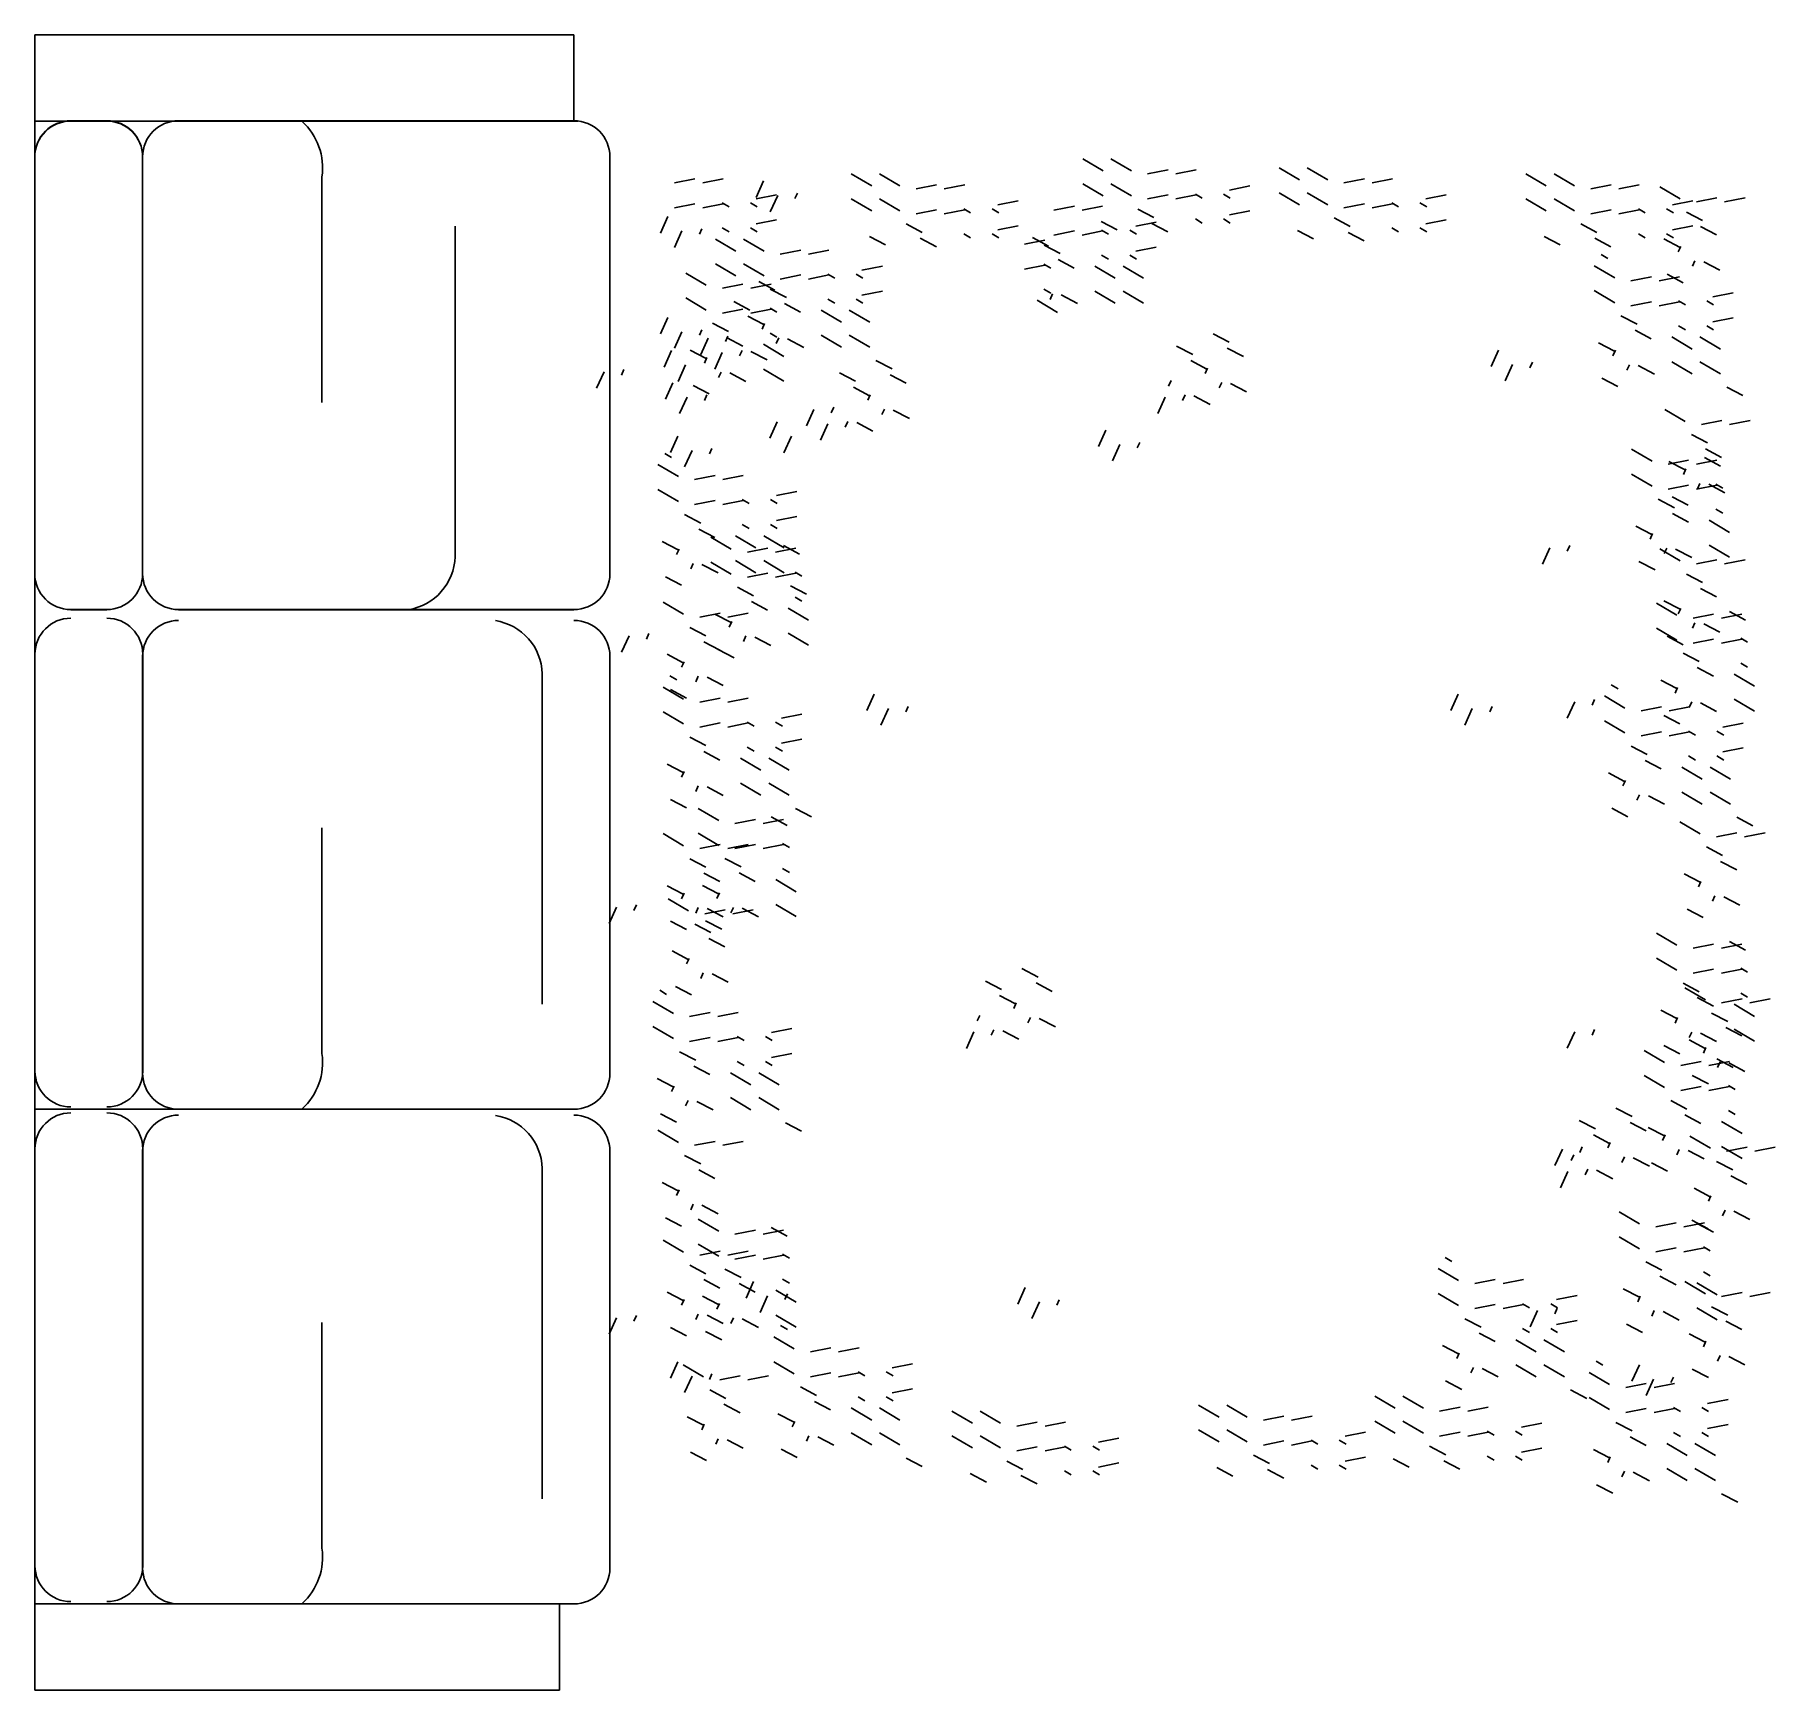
# Model space of a CAD drawing. Header units: metres. Extents: x 0.02 to 2.45, y 0.03 to 2.33.
import ezdxf

# ---------------------------------------------------------------- set-up
doc = ezdxf.new("R2010")
doc.units = ezdxf.units.M

msp = doc.modelspace()

# ---------------------------------------------------------------- linework, layer by layer
for p, q in [((0.025, 2.3339), (0.775, 2.3339)), ((0.025, 2.3339), (0.025, 1.5843)), ((0.775, 2.3339), (0.775, 2.2143)), ((0.025, 2.2139), (0.7809, 2.2139)), ((0.075, 2.2143), (0.125, 2.2143)), ((0.075, 2.2139), (0.125, 2.2139)), ((0.225, 2.2143), (0.775, 2.2143)), ((0.175, 2.1643), (0.175, 1.5843)), ((0.175, 2.1643), (0.175, 1.5843)), ((0.825, 2.1643), (0.825, 1.5843)), ((1.5114, 2.1445), (1.4829, 2.1612)), ((1.5506, 2.1445), (1.5221, 2.1612)), ((0.4244, 2.1363), (0.4244, 1.8224)), ((0.9149, 2.1279), (0.9433, 2.1335)), ((0.9541, 2.1279), (0.9825, 2.1335)), ((1.0284, 2.1078), (1.0388, 2.1307)), ((1.1892, 2.1238), (1.1608, 2.1406)), ((1.2284, 2.1238), (1.2, 2.1406)), ((1.5731, 2.1403), (1.6016, 2.1459)), ((1.6123, 2.1403), (1.6408, 2.1459)), ((1.7845, 2.1321), (1.756, 2.1488)), ((1.8237, 2.1321), (1.7952, 2.1488)), ((1.8462, 2.1279), (1.8747, 2.1335)), ((1.8854, 2.1279), (1.9139, 2.1335)), ((2.1276, 2.1238), (2.0992, 2.1406)), ((2.1668, 2.1238), (2.1384, 2.1406)), ((1.0286, 2.1056), (1.057, 2.1112)), ((1.048, 2.0877), (1.0584, 2.1106)), ((1.0825, 2.106), (1.086, 2.1136)), ((1.251, 2.1197), (1.2794, 2.1252)), ((1.2902, 2.1197), (1.3186, 2.1252)), ((1.5114, 2.1098), (1.4829, 2.1265)), ((1.5506, 2.1098), (1.5221, 2.1265)), ((1.5731, 2.1056), (1.6016, 2.1112)), ((1.6123, 2.1056), (1.6408, 2.1112)), ((1.6489, 2.1068), (1.6395, 2.1124)), ((1.6881, 2.1068), (1.6787, 2.1124)), ((1.6868, 2.118), (1.7153, 2.1236)), ((1.7845, 2.0974), (1.756, 2.1142)), ((1.8237, 2.0974), (1.7952, 2.1142)), ((1.9599, 2.1056), (1.9884, 2.1112)), ((2.1894, 2.1197), (2.2178, 2.1252)), ((2.2286, 2.1197), (2.257, 2.1252)), ((2.3139, 2.1057), (2.2854, 2.1224)), ((2.3364, 2.1015), (2.3648, 2.1071)), ((2.3756, 2.1015), (2.4041, 2.1071)), ((0.9149, 2.0933), (0.9433, 2.0988)), ((0.9541, 2.0933), (0.9825, 2.0988)), ((0.9907, 2.0944), (0.9812, 2.1)), ((1.0299, 2.0944), (1.0204, 2.1)), ((1.1892, 2.0892), (1.1608, 2.1059)), ((1.2284, 2.0892), (1.2, 2.1059)), ((1.251, 2.085), (1.2794, 2.0906)), ((1.2902, 2.085), (1.3186, 2.0906)), ((1.3268, 2.0862), (1.3173, 2.0918)), ((1.366, 2.0862), (1.3566, 2.0918)), ((1.3647, 2.0973), (1.3931, 2.1029)), ((1.4428, 2.0901), (1.4712, 2.0957)), ((1.482, 2.0901), (1.5104, 2.0957)), ((1.5593, 2.0915), (1.5817, 2.0797)), ((1.6868, 2.0833), (1.7153, 2.0889)), ((1.8462, 2.0933), (1.8747, 2.0988)), ((1.8854, 2.0933), (1.9139, 2.0988)), ((1.922, 2.0944), (1.9126, 2.1)), ((1.9613, 2.0944), (1.9518, 2.1)), ((2.1276, 2.0892), (2.0992, 2.1059)), ((2.1668, 2.0892), (2.1384, 2.1059)), ((2.1894, 2.085), (2.2178, 2.0906)), ((2.2286, 2.085), (2.257, 2.0906)), ((2.2652, 2.0862), (2.2557, 2.0918)), ((2.3044, 2.0862), (2.2949, 2.0918)), ((2.3031, 2.0973), (2.3315, 2.1029)), ((2.3226, 2.0873), (2.345, 2.0756)), ((0.6098, 1.608), (0.6098, 2.0677)), ((0.8953, 2.0582), (0.9057, 2.0811)), ((0.9149, 2.0382), (0.9253, 2.0611)), ((0.9495, 2.0564), (0.9529, 2.0641)), ((0.9907, 2.0598), (0.9812, 2.0653)), ((1.0299, 2.0598), (1.0204, 2.0653)), ((1.0286, 2.0709), (1.057, 2.0765)), ((1.2372, 2.0708), (1.2596, 2.0591)), ((1.3647, 2.0627), (1.3931, 2.0683)), ((1.4428, 2.0554), (1.4712, 2.061)), ((1.482, 2.0554), (1.5104, 2.061)), ((1.5084, 2.0741), (1.5308, 2.0624)), ((1.5186, 2.0566), (1.5091, 2.0622)), ((1.5578, 2.0566), (1.5483, 2.0622)), ((1.5565, 2.0677), (1.5849, 2.0733)), ((1.5789, 2.0714), (1.6013, 2.0597)), ((1.6489, 2.0721), (1.6395, 2.0777)), ((1.6881, 2.0721), (1.6787, 2.0777)), ((1.7815, 2.0617), (1.8039, 2.05)), ((1.8324, 2.0791), (1.8548, 2.0674)), ((1.852, 2.0591), (1.8744, 2.0473)), ((1.922, 2.0598), (1.9126, 2.0653)), ((1.9613, 2.0598), (1.9518, 2.0653)), ((1.9599, 2.0709), (1.9884, 2.0765)), ((2.1755, 2.0708), (2.1979, 2.0591)), ((2.3031, 2.0627), (2.3315, 2.0683)), ((2.3422, 2.0673), (2.3646, 2.0556)), ((1.0002, 2.033), (0.9717, 2.0498)), ((1.0394, 2.033), (1.0109, 2.0498)), ((1.0619, 2.0289), (1.0904, 2.0345)), ((1.1012, 2.0289), (1.1296, 2.0345)), ((1.1862, 2.0535), (1.2086, 2.0418)), ((1.2568, 2.0508), (1.2792, 2.0391)), ((1.3268, 2.0515), (1.3173, 2.0571)), ((1.366, 2.0515), (1.3566, 2.0571)), ((1.4017, 2.0427), (1.4301, 2.0483)), ((1.4128, 2.0518), (1.4352, 2.0401)), ((1.4289, 2.0412), (1.4513, 2.0295)), ((1.5565, 2.0331), (1.5849, 2.0387)), ((2.1246, 2.0535), (2.147, 2.0418)), ((2.1951, 2.0508), (2.2175, 2.0391)), ((2.2652, 2.0515), (2.2557, 2.0571)), ((2.2912, 2.05), (2.3137, 2.0382)), ((2.3044, 2.0515), (2.2949, 2.0571)), ((2.3113, 2.0319), (2.3147, 2.0395)), ((1.0002, 1.9984), (0.9717, 2.0151)), ((1.0394, 1.9984), (1.0109, 2.0151)), ((1.1756, 2.0065), (1.2041, 2.0121)), ((1.4017, 2.0081), (1.4301, 2.0136)), ((1.4383, 2.0092), (1.4288, 2.0148)), ((1.4485, 2.0212), (1.471, 2.0095)), ((1.5281, 1.9952), (1.4996, 2.0119)), ((1.5186, 2.0219), (1.5091, 2.0275)), ((1.5673, 1.9952), (1.5389, 2.0119)), ((1.5578, 2.0219), (1.5483, 2.0275)), ((2.2228, 1.9959), (2.1944, 2.0126)), ((2.2133, 2.0226), (2.2039, 2.0282)), ((2.3309, 2.0119), (2.3343, 2.0195)), ((2.3466, 2.0181), (2.369, 2.0064)), ((0.9591, 1.9857), (0.9306, 2.0024)), ((0.9816, 1.9815), (1.0101, 1.9871)), ((1.0209, 1.9815), (1.0493, 1.9871)), ((1.032, 1.9906), (1.0544, 1.9788)), ((1.0619, 1.9942), (1.0904, 1.9998)), ((1.1012, 1.9942), (1.1296, 1.9998)), ((1.1377, 1.9954), (1.1283, 2.001)), ((1.177, 1.9954), (1.1675, 2.001)), ((2.2454, 1.9917), (2.2738, 1.9973)), ((2.2846, 1.9917), (2.313, 1.9973)), ((2.2957, 2.0008), (2.3181, 1.989)), ((0.9591, 1.951), (0.9306, 1.9678)), ((0.9972, 1.9627), (1.0196, 1.951)), ((1.0481, 1.98), (1.0705, 1.9683)), ((1.1377, 1.9607), (1.1283, 1.9663)), ((1.177, 1.9607), (1.1675, 1.9663)), ((1.1756, 1.9719), (1.2041, 1.9775)), ((1.4478, 1.9478), (1.4193, 1.9646)), ((1.4383, 1.9746), (1.4288, 1.9802)), ((1.4373, 1.9658), (1.4407, 1.9734)), ((1.453, 1.972), (1.4754, 1.9603)), ((1.5281, 1.9605), (1.4996, 1.9773)), ((1.5673, 1.9605), (1.5389, 1.9773)), ((2.2228, 1.9612), (2.1944, 1.978)), ((2.2454, 1.9571), (2.2738, 1.9626)), ((2.2846, 1.9571), (2.313, 1.9626)), ((2.3212, 1.9582), (2.3117, 1.9638)), ((2.3604, 1.9582), (2.3509, 1.9638)), ((2.3591, 1.9694), (2.3875, 1.975)), ((0.8953, 1.9179), (0.9057, 1.9408)), ((0.9816, 1.9469), (1.0101, 1.9524)), ((1.0168, 1.9427), (1.0392, 1.9309)), ((1.0209, 1.9469), (1.0493, 1.9524)), ((1.0574, 1.948), (1.048, 1.9536)), ((1.0677, 1.96), (1.0901, 1.9483)), ((1.1472, 1.934), (1.1188, 1.9507)), ((1.1864, 1.934), (1.158, 1.9507)), ((2.2315, 1.9429), (2.2539, 1.9312)), ((2.3591, 1.9347), (2.3875, 1.9403)), ((0.9149, 1.8979), (0.9253, 1.9208)), ((0.9495, 1.9161), (0.9529, 1.9237)), ((0.9678, 1.9327), (0.9902, 1.921)), ((0.9859, 1.9072), (0.9893, 1.9149)), ((1.0368, 1.9246), (1.0403, 1.9322)), ((1.0574, 1.9134), (1.048, 1.9189)), ((1.1472, 1.8993), (1.1188, 1.9161)), ((1.1864, 1.8993), (1.158, 1.9161)), ((1.6643, 1.9181), (1.6867, 1.9064)), ((2.2511, 1.9229), (2.2735, 1.9111)), ((2.3307, 1.8968), (2.3022, 1.9136)), ((2.3212, 1.9236), (2.3117, 1.9291)), ((2.3699, 1.8968), (2.3414, 1.9136)), ((2.3604, 1.9236), (2.3509, 1.9291)), ((0.9004, 1.8717), (0.9108, 1.8946)), ((0.9365, 1.8953), (0.9589, 1.8836)), ((0.9513, 1.889), (0.9617, 1.9119)), ((0.971, 1.869), (0.9813, 1.8919)), ((0.9874, 1.9127), (1.0098, 1.9009)), ((1.0055, 1.8872), (1.0089, 1.8948)), ((1.0212, 1.8935), (1.0436, 1.8817)), ((1.0669, 1.8866), (1.0385, 1.9034)), ((1.0564, 1.9045), (1.0599, 1.9122)), ((1.0721, 1.9108), (1.0946, 1.8991)), ((1.6134, 1.9008), (1.6358, 1.8891)), ((1.6839, 1.8981), (1.7063, 1.8864)), ((2.0508, 1.8725), (2.0611, 1.8954)), ((2.2002, 1.9055), (2.2226, 1.8938)), ((2.2202, 1.8874), (2.2237, 1.8951)), ((0.8066, 1.8423), (0.817, 1.8652)), ((0.8411, 1.8605), (0.8446, 1.8681)), ((0.92, 1.8517), (0.9304, 1.8746)), ((0.9565, 1.8772), (0.96, 1.8849)), ((0.9761, 1.8572), (0.9796, 1.8648)), ((1.0669, 1.852), (1.0385, 1.8687)), ((1.1951, 1.881), (1.2175, 1.8692)), ((1.633, 1.8808), (1.6554, 1.869)), ((1.653, 1.8627), (1.6565, 1.8703)), ((2.0704, 1.8525), (2.0807, 1.8754)), ((2.1049, 1.8707), (2.1084, 1.8783)), ((2.2398, 1.8674), (2.2433, 1.875)), ((2.2556, 1.8737), (2.278, 1.8619)), ((2.3307, 1.8622), (2.3022, 1.8789)), ((2.3699, 1.8622), (2.3414, 1.8789)), ((0.9023, 1.8271), (0.9127, 1.85)), ((0.9409, 1.8461), (0.9633, 1.8344)), ((0.9918, 1.8635), (1.0142, 1.8517)), ((1.1442, 1.8636), (1.1666, 1.8519)), ((1.1638, 1.8436), (1.1862, 1.8319)), ((1.2147, 1.8609), (1.2372, 1.8492)), ((1.6021, 1.8453), (1.6056, 1.853)), ((1.6726, 1.8426), (1.6761, 1.8503)), ((1.6884, 1.8489), (1.7108, 1.8372)), ((2.2047, 1.8563), (2.2271, 1.8446)), ((2.3786, 1.8438), (2.401, 1.8321)), ((0.9219, 1.8071), (0.9323, 1.83)), ((0.9565, 1.8253), (0.9599, 1.8329)), ((1.1329, 1.8082), (1.1364, 1.8158)), ((1.1838, 1.8255), (1.1873, 1.8331)), ((1.5872, 1.8071), (1.5976, 1.83)), ((1.6217, 1.8253), (1.6252, 1.8329)), ((1.6375, 1.8316), (1.6599, 1.8198)), ((1.0475, 1.7726), (1.0579, 1.7955)), ((1.0984, 1.79), (1.1088, 1.8129)), ((1.118, 1.77), (1.1284, 1.7928)), ((1.1525, 1.7882), (1.156, 1.7958)), ((1.1683, 1.7944), (1.1907, 1.7827)), ((1.2035, 1.8055), (1.2069, 1.8131)), ((1.2192, 1.8117), (1.2416, 1.8)), ((2.3209, 1.7961), (2.2924, 1.8129)), ((2.3434, 1.792), (2.3718, 1.7976)), ((2.3826, 1.792), (2.4111, 1.7976)), ((0.9093, 1.7528), (0.9197, 1.7757)), ((1.0671, 1.7526), (1.0775, 1.7755)), ((1.5046, 1.7611), (1.5149, 1.784)), ((2.3296, 1.7778), (2.352, 1.7661)), ((0.9109, 1.7461), (0.9014, 1.7517)), ((0.9289, 1.7328), (0.9393, 1.7557)), ((0.9635, 1.751), (0.9669, 1.7586)), ((1.5242, 1.7411), (1.5345, 1.764)), ((1.5587, 1.7593), (1.5621, 1.7669)), ((2.2748, 1.7408), (2.2463, 1.7576)), ((2.3476, 1.7457), (2.37, 1.734)), ((2.3492, 1.7578), (2.3716, 1.746)), ((0.9203, 1.7194), (0.8919, 1.7361)), ((0.9429, 1.7152), (0.9713, 1.7208)), ((0.9821, 1.7152), (1.0105, 1.7208)), ((2.2748, 1.7062), (2.2463, 1.7229)), ((2.2973, 1.7367), (2.3257, 1.7423)), ((2.2982, 1.7404), (2.3207, 1.7287)), ((2.3183, 1.7223), (2.3217, 1.73)), ((2.3365, 1.7367), (2.365, 1.7423)), ((0.9203, 1.6847), (0.8919, 1.7014)), ((1.0566, 1.6929), (1.085, 1.6985)), ((2.2973, 1.702), (2.3257, 1.7076)), ((2.3365, 1.702), (2.365, 1.7076)), ((2.3379, 1.7023), (2.3413, 1.7099)), ((2.3536, 1.7086), (2.376, 1.6968)), ((2.3731, 1.7032), (2.3636, 1.7088)), ((0.9429, 1.6805), (0.9713, 1.6861)), ((0.9821, 1.6805), (1.0105, 1.6861)), ((1.0187, 1.6817), (1.0092, 1.6873)), ((1.0579, 1.6817), (1.0484, 1.6873)), ((2.2835, 1.6878), (2.3059, 1.6761)), ((2.3027, 1.6912), (2.3251, 1.6795)), ((2.3731, 1.6685), (2.3636, 1.6741)), ((0.929, 1.6664), (0.9514, 1.6546)), ((1.0187, 1.647), (1.0092, 1.6526)), ((1.0579, 1.647), (1.0484, 1.6526)), ((1.0566, 1.6582), (1.085, 1.6638)), ((2.2521, 1.6505), (2.2746, 1.6388)), ((2.3031, 1.6678), (2.3255, 1.6561)), ((2.3826, 1.6418), (2.3542, 1.6585)), ((0.025, 1.6311), (0.025, 0.0311)), ((0.8977, 1.629), (0.9201, 1.6173)), ((0.9486, 1.6463), (0.9711, 1.6346)), ((0.9937, 1.6184), (0.9653, 1.6352)), ((1.0282, 1.6203), (0.9997, 1.6371)), ((1.0674, 1.6203), (1.039, 1.6371)), ((1.0666, 1.6233), (1.089, 1.6116)), ((2.1568, 1.6157), (2.1603, 1.6233)), ((2.2722, 1.6324), (2.2756, 1.64)), ((2.3826, 1.6071), (2.3542, 1.6239)), ((0.9177, 1.6109), (0.9212, 1.6185)), ((0.9374, 1.5909), (0.9408, 1.5985)), ((0.9937, 1.5838), (0.9653, 1.6005)), ((1.0282, 1.5856), (0.9997, 1.6024)), ((1.0163, 1.6143), (1.0447, 1.6199)), ((1.0674, 1.5856), (1.039, 1.6024)), ((1.0555, 1.6143), (1.0839, 1.6199)), ((2.1223, 1.5975), (2.1327, 1.6204)), ((2.2566, 1.6013), (2.279, 1.5896)), ((2.3139, 1.6021), (2.2854, 1.6189)), ((2.2918, 1.6124), (2.2952, 1.62)), ((2.3075, 1.6186), (2.3299, 1.6069)), ((2.3364, 1.598), (2.3648, 1.6036)), ((2.3756, 1.598), (2.4041, 1.6036)), ((0.9022, 1.5798), (0.9246, 1.5681)), ((0.9531, 1.5971), (0.9755, 1.5854)), ((1.0163, 1.5796), (1.0447, 1.5852)), ((1.0555, 1.5796), (1.0839, 1.5852)), ((1.0921, 1.5808), (1.0826, 1.5864)), ((2.3226, 1.5838), (2.345, 1.5721)), ((1.0024, 1.5654), (1.0248, 1.5537)), ((1.0761, 1.5673), (1.0985, 1.5556)), ((1.0921, 1.5461), (1.0826, 1.5517)), ((2.3422, 1.5638), (2.3646, 1.5521)), ((0.075, 1.5343), (0.125, 1.5343)), ((0.075, 1.5339), (0.125, 1.5339)), ((0.225, 1.5343), (0.775, 1.5343)), ((0.225, 1.5339), (0.775, 1.5339)), ((0.755, 1.5343), (0.755, 1.5339)), ((0.9273, 1.5279), (0.8989, 1.5446)), ((0.9499, 1.5237), (0.9783, 1.5293)), ((0.9711, 1.5281), (0.9935, 1.5163)), ((0.9891, 1.5237), (1.0175, 1.5293)), ((1.022, 1.5454), (1.0444, 1.5337)), ((1.1015, 1.5194), (1.0731, 1.5361)), ((2.3094, 1.5266), (2.281, 1.5434)), ((2.2912, 1.5465), (2.3137, 1.5347)), ((2.3113, 1.5284), (2.3147, 1.536)), ((2.3319, 1.5225), (2.3604, 1.528)), ((2.3712, 1.5225), (2.3996, 1.528)), ((2.3823, 1.5315), (2.4047, 1.5198)), ((0.936, 1.5095), (0.9585, 1.4978)), ((0.9911, 1.51), (0.9946, 1.5176)), ((1.1015, 1.4847), (1.0731, 1.5015)), ((2.3094, 1.492), (2.281, 1.5087)), ((2.3309, 1.5083), (2.3343, 1.516)), ((2.3466, 1.5146), (2.369, 1.5029)), ((0.8412, 1.475), (0.8516, 1.4979)), ((0.8758, 1.4933), (0.8792, 1.5009)), ((0.9556, 1.4895), (0.9781, 1.4778)), ((0.9755, 1.4789), (0.998, 1.4671)), ((1.0107, 1.49), (1.0142, 1.4976)), ((1.0265, 1.4962), (1.0489, 1.4845)), ((2.2957, 1.4973), (2.3181, 1.4855)), ((2.3319, 1.4878), (2.3604, 1.4934)), ((2.3712, 1.4878), (2.3996, 1.4934)), ((2.4077, 1.489), (2.3983, 1.4946)), ((0.0252, 1.4724), (0.0252, 0.8924)), ((0.175, 1.4693), (0.175, 0.8893)), ((0.1752, 1.4724), (0.1752, 0.8924)), ((0.825, 1.4693), (0.825, 0.8893)), ((0.9047, 1.4722), (0.9271, 1.4604)), ((0.9247, 1.4541), (0.9282, 1.4617)), ((2.3181, 1.4736), (2.3405, 1.4619)), ((2.3377, 1.4536), (2.3601, 1.4419)), ((2.4077, 1.4543), (2.3983, 1.4599)), ((0.7309, 1.4451), (0.7309, 0.9854)), ((0.9179, 1.4366), (0.9084, 1.4421)), ((0.9444, 1.434), (0.9478, 1.4417)), ((0.9601, 1.4403), (0.9825, 1.4286)), ((2.2274, 1.4242), (2.2179, 1.4298)), ((2.2868, 1.4363), (2.3092, 1.4245)), ((2.4172, 1.4276), (2.3888, 1.4443)), ((0.9273, 1.4098), (0.8989, 1.4266)), ((0.9092, 1.423), (0.9316, 1.4112)), ((0.9499, 1.4057), (0.9783, 1.4112)), ((0.9891, 1.4057), (1.0175, 1.4112)), ((1.1824, 1.3938), (1.1928, 1.4167)), ((1.9947, 1.3938), (2.0051, 1.4167)), ((2.1569, 1.3832), (2.1673, 1.4061)), ((2.1914, 1.4014), (2.1949, 1.4091)), ((2.2368, 1.3974), (2.2084, 1.4142)), ((2.3068, 1.4182), (2.3103, 1.4258)), ((2.3264, 1.3981), (2.3299, 1.4058)), ((2.3421, 1.4044), (2.3646, 1.3927)), ((2.4172, 1.3929), (2.3888, 1.4096)), ((0.9273, 1.3752), (0.8989, 1.3919)), ((1.0636, 1.3833), (1.092, 1.3889)), ((1.202, 1.3737), (1.2124, 1.3966)), ((1.2366, 1.392), (1.24, 1.3996)), ((2.0143, 1.3737), (2.0247, 1.3966)), ((2.0489, 1.392), (2.0523, 1.3996)), ((2.2594, 1.3933), (2.2878, 1.3989)), ((2.2912, 1.3871), (2.3136, 1.3753)), ((2.2986, 1.3933), (2.327, 1.3989)), ((0.936, 1.3568), (0.9585, 1.3451)), ((0.9499, 1.371), (0.9783, 1.3766)), ((0.9891, 1.371), (1.0175, 1.3766)), ((1.0257, 1.3722), (1.0162, 1.3778)), ((1.0649, 1.3722), (1.0554, 1.3778)), ((2.2368, 1.3628), (2.2084, 1.3795)), ((2.2594, 1.3586), (2.2878, 1.3642)), ((2.2986, 1.3586), (2.327, 1.3642)), ((2.3352, 1.3598), (2.3257, 1.3654)), ((2.3744, 1.3598), (2.3649, 1.3654)), ((2.3731, 1.371), (2.4015, 1.3765)), ((0.9556, 1.3368), (0.9781, 1.3251)), ((1.0257, 1.3375), (1.0162, 1.3431)), ((1.0649, 1.3375), (1.0554, 1.3431)), ((1.0636, 1.3487), (1.092, 1.3543)), ((2.2455, 1.3444), (2.2679, 1.3327)), ((2.3731, 1.3363), (2.4015, 1.3419)), ((0.9047, 1.3195), (0.9271, 1.3077)), ((0.9247, 1.3014), (0.9282, 1.309)), ((1.0352, 1.3108), (1.0067, 1.3275)), ((1.0744, 1.3108), (1.046, 1.3275)), ((2.2651, 1.3244), (2.2875, 1.3127)), ((2.3447, 1.2984), (2.3162, 1.3151)), ((2.3352, 1.3251), (2.3257, 1.3307)), ((2.3839, 1.2984), (2.3555, 1.3151)), ((2.3744, 1.3251), (2.3649, 1.3307)), ((0.9444, 1.2813), (0.9478, 1.289)), ((0.9601, 1.2876), (0.9825, 1.2759)), ((1.0352, 1.2761), (1.0067, 1.2928)), ((1.0744, 1.2761), (1.046, 1.2928)), ((2.2142, 1.3071), (2.2366, 1.2954)), ((2.2342, 1.289), (2.2377, 1.2966)), ((0.9092, 1.2703), (0.9316, 1.2585)), ((2.2538, 1.269), (2.2573, 1.2766)), ((2.2696, 1.2752), (2.292, 1.2635)), ((2.3447, 1.2637), (2.3162, 1.2805)), ((2.3839, 1.2637), (2.3555, 1.2805)), ((0.9764, 1.241), (0.948, 1.2577)), ((0.9989, 1.2368), (1.0274, 1.2424)), ((1.0382, 1.2368), (1.0666, 1.2424)), ((1.0493, 1.2459), (1.0717, 1.2341)), ((1.0831, 1.2578), (1.1055, 1.246)), ((2.2187, 1.2579), (2.2411, 1.2462)), ((2.3419, 1.2225), (2.3134, 1.2392)), ((2.3926, 1.2454), (2.415, 1.2337)), ((0.4244, 0.9168), (0.4244, 1.2307)), ((0.9273, 1.2059), (0.8989, 1.2227)), ((0.9764, 1.2063), (0.948, 1.2231)), ((2.3644, 1.2183), (2.3929, 1.2239)), ((2.4036, 1.2183), (2.4321, 1.2239)), ((0.936, 1.1876), (0.9585, 1.1759)), ((0.9499, 1.2018), (0.9783, 1.2074)), ((0.9851, 1.188), (1.0075, 1.1763)), ((0.9891, 1.2018), (1.0175, 1.2074)), ((0.9989, 1.2022), (1.0274, 1.2077)), ((1.0382, 1.2022), (1.0666, 1.2077)), ((1.0748, 1.2033), (1.0653, 1.2089)), ((2.3506, 1.2041), (2.373, 1.1924)), ((0.9556, 1.1676), (0.9781, 1.1559)), ((1.0047, 1.168), (1.0271, 1.1562)), ((1.0748, 1.1687), (1.0653, 1.1742)), ((2.3193, 1.1668), (2.3417, 1.155)), ((2.3702, 1.1841), (2.3926, 1.1724)), ((0.9047, 1.1502), (0.9271, 1.1385)), ((0.9247, 1.1322), (0.9282, 1.1398)), ((0.9538, 1.1506), (0.9762, 1.1389)), ((0.9738, 1.1325), (0.9773, 1.1402)), ((1.0842, 1.1419), (1.0558, 1.1587)), ((2.3393, 1.1487), (2.3427, 1.1563)), ((0.8239, 1.0976), (0.8343, 1.1205)), ((0.8585, 1.1158), (0.8619, 1.1234)), ((0.9343, 1.1151), (0.9059, 1.1319)), ((0.9444, 1.1121), (0.9478, 1.1198)), ((0.9569, 1.111), (0.9853, 1.1166)), ((0.9601, 1.1184), (0.9825, 1.1067)), ((0.9934, 1.1125), (0.9969, 1.1201)), ((0.9961, 1.111), (1.0245, 1.1166)), ((1.0091, 1.1188), (1.0316, 1.107)), ((1.0842, 1.1073), (1.0558, 1.124)), ((2.3237, 1.1176), (2.3461, 1.1058)), ((2.3589, 1.1286), (2.3623, 1.1363)), ((2.3746, 1.1349), (2.397, 1.1232)), ((0.9092, 1.101), (0.9316, 1.0893)), ((0.943, 1.0968), (0.9655, 1.0851)), ((0.9582, 1.1014), (0.9806, 1.0897)), ((0.9626, 1.0768), (0.9851, 1.0651)), ((2.3094, 1.0676), (2.281, 1.0843)), ((2.3319, 1.0634), (2.3604, 1.069)), ((2.3712, 1.0634), (2.3996, 1.069)), ((2.3823, 1.0724), (2.4047, 1.0607)), ((0.9117, 1.0595), (0.9341, 1.0477)), ((0.9318, 1.0414), (0.9352, 1.049)), ((2.3094, 1.0329), (2.281, 1.0496)), ((0.9514, 1.0213), (0.9548, 1.029)), ((0.9671, 1.0276), (0.9895, 1.0159)), ((1.3473, 1.0176), (1.3697, 1.0058)), ((1.3982, 1.0349), (1.4206, 1.0232)), ((2.3319, 1.0287), (2.3604, 1.0343)), ((2.3712, 1.0287), (2.3996, 1.0343)), ((2.4077, 1.0299), (2.3983, 1.0355)), ((0.9039, 0.9991), (0.8944, 1.0047)), ((0.9162, 1.0102), (0.9386, 0.9985)), ((1.3669, 0.9975), (1.3893, 0.9858)), ((1.4178, 1.0149), (1.4402, 1.0032)), ((2.3181, 1.0146), (2.3405, 1.0028)), ((2.3489, 0.9913), (2.3204, 1.0081)), ((2.3377, 0.9945), (2.3601, 0.9828)), ((2.3714, 0.9872), (2.3999, 0.9928)), ((2.4077, 0.9952), (2.3983, 1.0008)), ((2.4106, 0.9872), (2.4391, 0.9928)), ((0.9133, 0.9723), (0.8849, 0.9891)), ((0.9359, 0.9682), (0.9643, 0.9738)), ((0.9751, 0.9682), (1.0035, 0.9738)), ((1.336, 0.9621), (1.3395, 0.9697)), ((1.3869, 0.9794), (1.3904, 0.9871)), ((2.2868, 0.9772), (2.3092, 0.9655)), ((2.3576, 0.973), (2.38, 0.9613)), ((2.4172, 0.9685), (2.3888, 0.9853)), ((0.9133, 0.9377), (0.8849, 0.9544)), ((1.0496, 0.9459), (1.078, 0.9514)), ((1.3211, 0.9239), (1.3315, 0.9468)), ((1.3556, 0.9421), (1.3591, 0.9497)), ((1.3714, 0.9483), (1.3938, 0.9366)), ((1.4065, 0.9594), (1.41, 0.9671)), ((1.4223, 0.9657), (1.4447, 0.954)), ((2.1569, 0.9242), (2.1673, 0.9471)), ((2.1914, 0.9424), (2.1949, 0.95)), ((2.3068, 0.9591), (2.3103, 0.9667)), ((2.3264, 0.9391), (2.3299, 0.9467)), ((2.3421, 0.9453), (2.3646, 0.9336)), ((2.3772, 0.953), (2.3996, 0.9412)), ((2.4172, 0.9338), (2.3888, 0.9506)), ((0.9359, 0.9335), (0.9643, 0.9391)), ((0.9751, 0.9335), (1.0035, 0.9391)), ((1.0117, 0.9347), (1.0022, 0.9403)), ((1.0509, 0.9347), (1.0414, 0.9403)), ((2.2921, 0.9043), (2.2636, 0.9211)), ((2.2912, 0.928), (2.3136, 0.9163)), ((2.3263, 0.9356), (2.3487, 0.9239)), ((2.3463, 0.9175), (2.3497, 0.9252)), ((0.922, 0.9193), (0.9444, 0.9076)), ((0.9416, 0.8993), (0.9641, 0.8876)), ((1.0117, 0.9), (1.0022, 0.9056)), ((1.0509, 0.9), (1.0414, 0.9056)), ((1.0496, 0.9112), (1.078, 0.9168)), ((2.3146, 0.9002), (2.3431, 0.9058)), ((2.3538, 0.9002), (2.3823, 0.9058)), ((2.3649, 0.9092), (2.3874, 0.8975)), ((2.3659, 0.8975), (2.3694, 0.9051)), ((2.3816, 0.9038), (2.404, 0.892)), ((0.8907, 0.882), (0.9131, 0.8703)), ((1.0212, 0.8733), (0.9927, 0.89)), ((1.0604, 0.8733), (1.032, 0.89)), ((2.2921, 0.8697), (2.2636, 0.8864)), ((2.3307, 0.8864), (2.3531, 0.8747)), ((2.3904, 0.8667), (2.381, 0.8723)), ((0.9107, 0.8639), (0.9142, 0.8715)), ((0.9304, 0.8439), (0.9338, 0.8515)), ((0.9461, 0.8501), (0.9685, 0.8384)), ((1.0212, 0.8386), (0.9927, 0.8554)), ((1.0604, 0.8386), (1.032, 0.8554)), ((2.3008, 0.8513), (2.3232, 0.8396)), ((2.3146, 0.8655), (2.3431, 0.8711)), ((2.3538, 0.8655), (2.3823, 0.8711)), ((0.025, 0.8393), (0.775, 0.8393)), ((0.075, 0.8393), (0.125, 0.8393)), ((0.225, 0.8393), (0.775, 0.8393)), ((0.8952, 0.8328), (0.9176, 0.8211)), ((2.1736, 0.8236), (2.196, 0.8119)), ((2.2245, 0.8409), (2.2469, 0.8292)), ((2.3204, 0.8313), (2.3428, 0.8196)), ((2.3904, 0.832), (2.381, 0.8376)), ((0.9203, 0.7932), (0.8919, 0.81)), ((1.0691, 0.8203), (1.0915, 0.8086)), ((2.1932, 0.8036), (2.2156, 0.7918)), ((2.2441, 0.8209), (2.2665, 0.8092)), ((2.2695, 0.814), (2.2919, 0.8023)), ((2.2895, 0.7959), (2.2929, 0.8035)), ((2.3559, 0.785), (2.3274, 0.8017)), ((2.3999, 0.8053), (2.3715, 0.822)), ((0.0252, 0.7843), (0.0252, 0.2043)), ((0.175, 0.7811), (0.175, 0.2011)), ((0.1752, 0.7843), (0.1752, 0.2043)), ((0.825, 0.7811), (0.825, 0.2011)), ((0.929, 0.7749), (0.9514, 0.7632)), ((0.9429, 0.7891), (0.9713, 0.7946)), ((0.9821, 0.7891), (1.0105, 0.7946)), ((2.1396, 0.761), (2.15, 0.7838)), ((2.1623, 0.7681), (2.1658, 0.7758)), ((2.1741, 0.7792), (2.1776, 0.7868)), ((2.2132, 0.7855), (2.2167, 0.7931)), ((2.3091, 0.7759), (2.3125, 0.7835)), ((2.3248, 0.7821), (2.3472, 0.7704)), ((2.3999, 0.7706), (2.3715, 0.7874)), ((2.3784, 0.7808), (2.4069, 0.7864)), ((2.4176, 0.7808), (2.4461, 0.7864)), ((0.7309, 0.757), (0.7309, 0.2973)), ((0.9486, 0.7549), (0.9711, 0.7431)), ((2.1474, 0.7299), (2.1578, 0.7528)), ((2.1819, 0.7481), (2.1854, 0.7557)), ((2.1977, 0.7544), (2.2201, 0.7426)), ((2.2328, 0.7654), (2.2363, 0.7731)), ((2.2486, 0.7717), (2.271, 0.76)), ((2.2739, 0.7648), (2.2963, 0.7531)), ((2.3646, 0.7666), (2.387, 0.7549)), ((0.8977, 0.7375), (0.9201, 0.7258)), ((0.9177, 0.7194), (0.9212, 0.7271)), ((2.3333, 0.7293), (2.3557, 0.7176)), ((2.3842, 0.7466), (2.4066, 0.7349)), ((0.9374, 0.6994), (0.9408, 0.707)), ((0.9531, 0.7057), (0.9755, 0.6939)), ((2.3533, 0.7112), (2.3567, 0.7188)), ((0.9022, 0.6883), (0.9246, 0.6766)), ((0.9764, 0.6697), (0.948, 0.6865)), ((2.2574, 0.6799), (2.229, 0.6967)), ((2.28, 0.6758), (2.3084, 0.6813)), ((2.3192, 0.6758), (2.3476, 0.6813)), ((2.3303, 0.6848), (2.3527, 0.6731)), ((2.3377, 0.6801), (2.3601, 0.6684)), ((2.3729, 0.6912), (2.3764, 0.6988)), ((2.3886, 0.6974), (2.411, 0.6857)), ((0.9273, 0.6405), (0.8989, 0.6573)), ((0.9989, 0.6656), (1.0274, 0.6711)), ((1.0382, 0.6656), (1.0666, 0.6711)), ((1.0493, 0.6746), (1.0717, 0.6629)), ((2.2574, 0.6452), (2.229, 0.662)), ((0.9764, 0.635), (0.948, 0.6518)), ((0.9499, 0.6364), (0.9783, 0.6419)), ((0.9891, 0.6364), (1.0175, 0.6419)), ((0.9989, 0.6309), (1.0274, 0.6365)), ((1.0382, 0.6309), (1.0666, 0.6365)), ((1.0748, 0.6321), (1.0653, 0.6376)), ((1.9963, 0.6276), (1.9868, 0.6332)), ((2.28, 0.6411), (2.3084, 0.6467)), ((2.3192, 0.6411), (2.3476, 0.6467)), ((2.3558, 0.6423), (2.3463, 0.6478)), ((0.936, 0.6222), (0.9585, 0.6105)), ((0.9851, 0.6167), (1.0075, 0.605)), ((2.0057, 0.6009), (1.9773, 0.6176)), ((2.2661, 0.6269), (2.2886, 0.6152)), ((2.2858, 0.6069), (2.3082, 0.5952)), ((2.3558, 0.6076), (2.3463, 0.6132)), ((0.9047, 0.5848), (0.9271, 0.5731)), ((0.9556, 0.6022), (0.9781, 0.5904)), ((1.0047, 0.5967), (1.0271, 0.585)), ((1.0144, 0.5766), (1.0248, 0.5995)), ((1.0842, 0.5707), (1.0558, 0.5874)), ((1.0748, 0.5974), (1.0653, 0.603)), ((1.0685, 0.5748), (1.072, 0.5824)), ((1.3925, 0.5683), (1.4029, 0.5912)), ((2.0057, 0.5662), (1.9773, 0.583)), ((2.0283, 0.5967), (2.0567, 0.6023)), ((2.0675, 0.5967), (2.0959, 0.6023)), ((2.2348, 0.5895), (2.2572, 0.5778)), ((2.3489, 0.5827), (2.3204, 0.5995)), ((2.3653, 0.5809), (2.3369, 0.5976)), ((2.3714, 0.5786), (2.3999, 0.5842)), ((2.4106, 0.5786), (2.4391, 0.5842)), ((0.9247, 0.5667), (0.9282, 0.5744)), ((0.9538, 0.5793), (0.9762, 0.5676)), ((0.9738, 0.5613), (0.9773, 0.5689)), ((1.034, 0.5566), (1.0444, 0.5795)), ((1.4121, 0.5483), (1.4225, 0.5712)), ((1.4466, 0.5665), (1.4501, 0.5741)), ((2.0283, 0.5621), (2.0567, 0.5677)), ((2.0675, 0.5621), (2.0959, 0.5677)), ((2.1041, 0.5632), (2.0946, 0.5688)), ((2.105, 0.5365), (2.1154, 0.5594)), ((2.1433, 0.5632), (2.1338, 0.5688)), ((2.1395, 0.5547), (2.143, 0.5624)), ((2.142, 0.5744), (2.1704, 0.58)), ((2.2549, 0.5715), (2.2583, 0.5791)), ((2.2745, 0.5514), (2.2779, 0.5591)), ((2.2902, 0.5577), (2.3126, 0.546)), ((2.3653, 0.5462), (2.3369, 0.5629)), ((2.3576, 0.5644), (2.38, 0.5527)), ((0.4244, 0.2287), (0.4244, 0.5426)), ((0.8239, 0.5263), (0.8343, 0.5492)), ((0.8585, 0.5445), (0.8619, 0.5522)), ((0.9092, 0.5356), (0.9316, 0.5239)), ((0.9444, 0.5467), (0.9478, 0.5543)), ((0.9601, 0.553), (0.9825, 0.5412)), ((0.9934, 0.5412), (0.9969, 0.5489)), ((1.0091, 0.5475), (1.0316, 0.5358)), ((1.0842, 0.536), (1.0558, 0.5527)), ((1.0719, 0.5327), (1.0624, 0.5383)), ((2.0144, 0.5479), (2.0369, 0.5362)), ((2.1041, 0.5286), (2.0946, 0.5342)), ((2.1433, 0.5286), (2.1338, 0.5342)), ((2.142, 0.5397), (2.1704, 0.5453)), ((2.2393, 0.5403), (2.2617, 0.5286)), ((2.3772, 0.5444), (2.3996, 0.5327)), ((0.9582, 0.5301), (0.9806, 0.5184)), ((1.0814, 0.506), (1.053, 0.5227)), ((1.9831, 0.5105), (2.0055, 0.4988)), ((2.0341, 0.5279), (2.0565, 0.5161)), ((2.1136, 0.5018), (2.0852, 0.5186)), ((2.1528, 0.5018), (2.1244, 0.5186)), ((2.3263, 0.527), (2.3487, 0.5153)), ((2.3463, 0.5089), (2.3497, 0.5166)), ((0.9093, 0.4652), (0.9197, 0.488)), ((1.0814, 0.4713), (1.053, 0.4881)), ((1.104, 0.5018), (1.1324, 0.5074)), ((1.1432, 0.5018), (1.1716, 0.5074)), ((1.2177, 0.4795), (1.2461, 0.4851)), ((2.0032, 0.4924), (2.0066, 0.5001)), ((2.2063, 0.4832), (2.1969, 0.4888)), ((2.3659, 0.4889), (2.3694, 0.4966)), ((2.3816, 0.4952), (2.404, 0.4835)), ((0.9553, 0.4672), (0.9269, 0.4839)), ((0.9289, 0.4451), (0.9393, 0.468)), ((0.9635, 0.4633), (0.9669, 0.471)), ((0.9779, 0.463), (1.0063, 0.4686)), ((1.0171, 0.463), (1.0455, 0.4686)), ((1.104, 0.4671), (1.1324, 0.4727)), ((1.1432, 0.4671), (1.1716, 0.4727)), ((1.1798, 0.4683), (1.1703, 0.4739)), ((1.219, 0.4683), (1.2095, 0.4739)), ((1.9876, 0.4613), (2.01, 0.4496)), ((2.0228, 0.4724), (2.0262, 0.48)), ((2.0385, 0.4787), (2.0609, 0.4669)), ((2.1136, 0.4672), (2.0852, 0.4839)), ((2.1528, 0.4672), (2.1244, 0.4839)), ((2.2158, 0.4564), (2.1874, 0.4732)), ((2.2468, 0.461), (2.2572, 0.4839)), ((2.2664, 0.441), (2.2768, 0.4639)), ((2.301, 0.4592), (2.3044, 0.4668)), ((2.3307, 0.4778), (2.3531, 0.4661)), ((0.964, 0.4488), (0.9865, 0.4371)), ((1.0901, 0.453), (1.1125, 0.4412)), ((1.1798, 0.4337), (1.1703, 0.4392)), ((1.219, 0.4337), (1.2095, 0.4392)), ((1.2177, 0.4448), (1.2461, 0.4504)), ((1.9175, 0.4234), (1.8891, 0.4402)), ((1.9567, 0.4234), (1.9283, 0.4402)), ((2.1615, 0.4488), (2.1839, 0.4371)), ((2.2158, 0.4218), (2.1874, 0.4385)), ((2.2384, 0.4523), (2.2668, 0.4579)), ((2.2776, 0.4523), (2.306, 0.4579)), ((0.9837, 0.4288), (1.0061, 0.4171)), ((1.0588, 0.4156), (1.0812, 0.4039)), ((1.1097, 0.4329), (1.1321, 0.4212)), ((1.1892, 0.4069), (1.1608, 0.4237)), ((1.2284, 0.4069), (1.2, 0.4237)), ((1.3293, 0.4028), (1.3009, 0.4195)), ((1.3685, 0.4028), (1.3401, 0.4195)), ((1.6724, 0.411), (1.644, 0.4278)), ((1.7116, 0.411), (1.6832, 0.4278)), ((1.7342, 0.4069), (1.7626, 0.4125)), ((1.7734, 0.4069), (1.8018, 0.4125)), ((1.9793, 0.4193), (2.0077, 0.4249)), ((2.0185, 0.4193), (2.0469, 0.4249)), ((2.2384, 0.4176), (2.2668, 0.4232)), ((2.2776, 0.4176), (2.306, 0.4232)), ((2.3142, 0.4188), (2.3047, 0.4244)), ((2.3534, 0.4188), (2.3439, 0.4244)), ((2.3521, 0.43), (2.3805, 0.4355)), ((0.9327, 0.4115), (0.9551, 0.3998)), ((0.9528, 0.3934), (0.9562, 0.401)), ((1.0788, 0.3975), (1.0823, 0.4051)), ((1.1892, 0.3723), (1.1608, 0.389)), ((1.2284, 0.3723), (1.2, 0.389)), ((1.3911, 0.3986), (1.4195, 0.4042)), ((1.4303, 0.3986), (1.4587, 0.4042)), ((1.6724, 0.3764), (1.644, 0.3931)), ((1.7116, 0.3764), (1.6832, 0.3931)), ((1.8479, 0.3846), (1.8763, 0.3901)), ((1.9175, 0.3888), (1.8891, 0.4055)), ((1.9567, 0.3888), (1.9283, 0.4055)), ((1.9793, 0.3846), (2.0077, 0.3902)), ((2.0185, 0.3846), (2.0469, 0.3902)), ((2.0551, 0.3858), (2.0456, 0.3914)), ((2.0943, 0.3858), (2.0848, 0.3914)), ((2.093, 0.3969), (2.1214, 0.4025)), ((2.2245, 0.4034), (2.2469, 0.3917)), ((2.3142, 0.3841), (2.3047, 0.3897)), ((2.3534, 0.3841), (2.3439, 0.3897)), ((2.3521, 0.3953), (2.3805, 0.4009)), ((0.9724, 0.3734), (0.9758, 0.381)), ((0.9881, 0.3796), (1.0105, 0.3679)), ((1.0632, 0.3664), (1.0856, 0.3547)), ((1.0984, 0.3775), (1.1019, 0.3851)), ((1.1142, 0.3837), (1.1366, 0.372)), ((1.3293, 0.3681), (1.3009, 0.3849)), ((1.3685, 0.3681), (1.3401, 0.3849)), ((1.3911, 0.364), (1.4195, 0.3696)), ((1.4303, 0.364), (1.4587, 0.3696)), ((1.4669, 0.3651), (1.4574, 0.3707)), ((1.5061, 0.3651), (1.4966, 0.3707)), ((1.5048, 0.3763), (1.5332, 0.3819)), ((1.7342, 0.3722), (1.7626, 0.3778)), ((1.7734, 0.3722), (1.8018, 0.3778)), ((1.81, 0.3734), (1.8005, 0.379)), ((1.8492, 0.3734), (1.8397, 0.379)), ((1.9654, 0.3704), (1.9878, 0.3587)), ((2.093, 0.3623), (2.1214, 0.3679)), ((2.1932, 0.3661), (2.2156, 0.3544)), ((2.2441, 0.3834), (2.2665, 0.3717)), ((2.3237, 0.3574), (2.2952, 0.3741)), ((2.3629, 0.3574), (2.3344, 0.3741)), ((0.9372, 0.3623), (0.9596, 0.3506)), ((1.2372, 0.3539), (1.2596, 0.3422)), ((1.3772, 0.3498), (1.3996, 0.3381)), ((1.5048, 0.3416), (1.5332, 0.3472)), ((1.6694, 0.3407), (1.6918, 0.329)), ((1.7203, 0.358), (1.7427, 0.3463)), ((1.81, 0.3387), (1.8005, 0.3443)), ((1.8492, 0.3387), (1.8397, 0.3443)), ((1.8479, 0.3499), (1.8763, 0.3555)), ((1.9145, 0.3531), (1.9369, 0.3414)), ((1.985, 0.3504), (2.0074, 0.3387)), ((2.0551, 0.3511), (2.0456, 0.3567)), ((2.0943, 0.3511), (2.0848, 0.3567)), ((2.2132, 0.348), (2.2167, 0.3556)), ((2.3237, 0.3227), (2.2952, 0.3395)), ((2.3629, 0.3227), (2.3344, 0.3395)), ((1.3263, 0.3325), (1.3487, 0.3207)), ((1.3968, 0.3298), (1.4192, 0.318)), ((1.4669, 0.3305), (1.4574, 0.3361)), ((1.5061, 0.3305), (1.4966, 0.3361)), ((1.7399, 0.338), (1.7624, 0.3263)), ((2.1977, 0.3169), (2.2201, 0.3052)), ((2.2328, 0.328), (2.2363, 0.3356)), ((2.2486, 0.3342), (2.271, 0.3225)), ((2.3716, 0.3044), (2.394, 0.2927)), ((0.025, 0.1511), (0.775, 0.1511)), ((0.025, 0.1511), (0.025, 0.0311)), ((0.075, 0.1511), (0.125, 0.1511)), ((0.225, 0.1511), (0.775, 0.1511)), ((0.755, 0.1511), (0.755, 0.0311)), ((0.025, 0.0311), (0.755, 0.0311))]:
    msp.add_line(p, q)
for centre, radius, start, end in [((0.075, 2.1643), 0.05, 90, 180), ((0.075, 2.1639), 0.05, 90, 180), ((0.125, 2.1643), 0.05, 0, 90), ((0.125, 2.1639), 0.05, 0, 90), ((0.225, 2.1643), 0.05, 90, 180), ((0.337, 2.1487), 0.0883, 351.9164, 47.1924), ((0.775, 2.1643), 0.05, 0, 90), ((0.5325, 1.6105), 0.0773, 279.0277, 358.0961), ((0.075, 1.5843), 0.05, 180, 270), ((0.125, 1.5843), 0.05, 270, 0), ((0.225, 1.5843), 0.05, 180, 270), ((0.775, 1.5843), 0.05, 270, 0), ((0.0752, 1.4724), 0.05, 90, 180), ((0.1252, 1.4724), 0.05, 0, 90), ((0.225, 1.4693), 0.05, 90, 180), ((0.6537, 1.4426), 0.0773, 1.9039, 80.9723), ((0.775, 1.4693), 0.05, 0, 90), ((0.337, 0.9044), 0.0883, 312.8076, 8.0836), ((0.0752, 0.8924), 0.05, 180, 270), ((0.1252, 0.8924), 0.05, 270, 0), ((0.225, 0.8893), 0.05, 180, 270), ((0.775, 0.8893), 0.05, 270, 0), ((0.0752, 0.7843), 0.05, 90, 180), ((0.1252, 0.7843), 0.05, 0, 90), ((0.225, 0.7811), 0.05, 90, 180), ((0.6537, 0.7544), 0.0773, 1.9039, 80.9723), ((0.775, 0.7811), 0.05, 0, 90), ((0.337, 0.2163), 0.0883, 312.8076, 8.0836), ((0.0752, 0.2043), 0.05, 180, 270), ((0.1252, 0.2043), 0.05, 270, 0), ((0.225, 0.2011), 0.05, 180, 270), ((0.775, 0.2011), 0.05, 270, 0)]:
    msp.add_arc(centre, radius, start, end)

doc.saveas('drawing.dxf')
